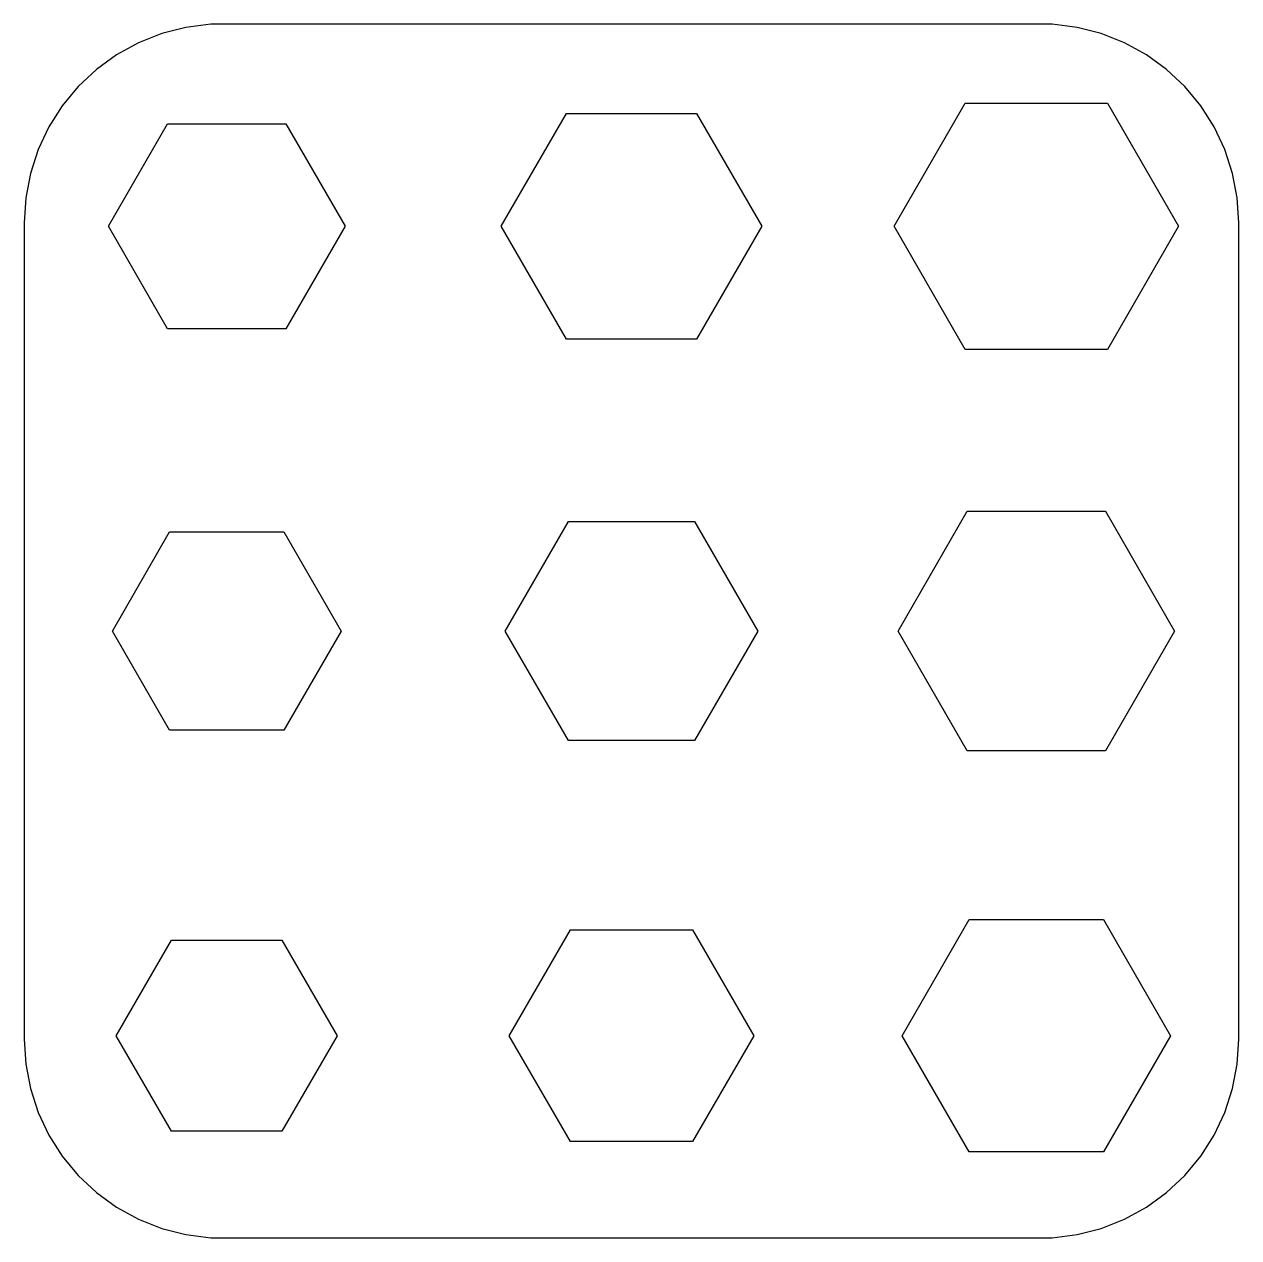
# Model space of a CAD drawing. Header units: metres. Extents: x -15.3 to 15.3, y -15.3 to 15.3.
import ezdxf

# ---------------------------------------------------------------- set-up
doc = ezdxf.new("R2010")
doc.units = ezdxf.units.M

msp = doc.modelspace()

# ---------------------------------------------------------------- linework, layer by layer
for p, q in [((-11.8053, 15.0155), (-12.3891, 14.7844)), ((-11.1971, 15.1717), (-11.8053, 15.0155)), ((-10.5742, 15.2504), (-11.1971, 15.1717)), ((10.5742, 15.2504), (-10.5742, 15.2504)), ((11.1971, 15.1717), (10.5742, 15.2504)), ((11.8053, 15.0155), (11.1971, 15.1717)), ((12.3891, 14.7844), (11.8053, 15.0155)), ((-12.3891, 14.7844), (-12.9394, 14.4819)), ((12.9394, 14.4819), (12.3891, 14.7844)), ((-12.9394, 14.4819), (-13.4474, 14.1128)), ((13.4474, 14.1128), (12.9394, 14.4819)), ((-13.4474, 14.1128), (-13.9051, 13.683)), ((13.9051, 13.683), (13.4474, 14.1128)), ((-13.9051, 13.683), (-14.3053, 13.1992)), ((14.3053, 13.1992), (13.9051, 13.683)), ((-14.3053, 13.1992), (-14.6418, 12.669)), ((6.60001, 10.1735), (8.38675, 13.2682)), ((8.38675, 13.2682), (11.9602, 13.2682)), ((11.9602, 13.2682), (13.747, 10.1735)), ((14.6418, 12.669), (14.3053, 13.1992)), ((-3.2735, 10.1735), (-1.63675, 13.0084)), ((-1.63675, 13.0084), (1.63675, 13.0084)), ((1.63675, 13.0084), (3.2735, 10.1735)), ((-14.6418, 12.669), (-14.9091, 12.1009)), ((-13.147, 10.1735), (-11.6602, 12.7486)), ((-11.6602, 12.7486), (-8.68675, 12.7486)), ((-8.68675, 12.7486), (-7.2, 10.1735)), ((14.9091, 12.1009), (14.6418, 12.669)), ((-14.9091, 12.1009), (-15.1032, 11.5037)), ((15.1032, 11.5037), (14.9091, 12.1009)), ((-15.1032, 11.5037), (-15.2208, 10.8869)), ((15.2208, 10.8869), (15.1032, 11.5037)), ((-15.2208, 10.8869), (-15.2602, 10.2602)), ((15.2602, 10.2602), (15.2208, 10.8869)), ((-15.2602, 10.2602), (-15.2602, -10.2602)), ((-11.6602, 7.59837), (-13.147, 10.1735)), ((-7.2, 10.1735), (-8.68675, 7.59837)), ((-1.63675, 7.33856), (-3.2735, 10.1735)), ((3.2735, 10.1735), (1.63675, 7.33856)), ((8.38675, 7.07877), (6.60001, 10.1735)), ((13.747, 10.1735), (11.9602, 7.07877)), ((15.2602, -10.2602), (15.2602, 10.2602)), ((-8.68675, 7.59837), (-11.6602, 7.59837)), ((1.63675, 7.33856), (-1.63675, 7.33856)), ((11.9602, 7.07877), (8.38675, 7.07877)), ((-3.17349, 0), (-1.58675, 2.74832)), ((-1.58675, 2.74832), (1.58675, 2.74832)), ((1.58675, 2.74832), (3.17349, 0)), ((6.7, 0), (8.43675, 3.00813)), ((8.43675, 3.00813), (11.9102, 3.00813)), ((11.9102, 3.00813), (13.647, 0)), ((-13.047, 0), (-11.6102, 2.48851)), ((-11.6102, 2.48851), (-8.73676, 2.48851)), ((-8.73676, 2.48851), (-7.3, 0)), ((-11.6102, -2.48851), (-13.047, 0)), ((-7.3, 0), (-8.73676, -2.48851)), ((-1.58675, -2.74832), (-3.17349, 0)), ((3.17349, 0), (1.58675, -2.74832)), ((8.43675, -3.00813), (6.7, 0)), ((13.647, 0), (11.9102, -3.00813)), ((-8.73676, -2.48851), (-11.6102, -2.48851)), ((1.58675, -2.74832), (-1.58675, -2.74832)), ((11.9102, -3.00813), (8.43675, -3.00813)), ((6.8, -10.1735), (8.48676, -7.25197)), ((8.48676, -7.25197), (11.8602, -7.25197)), ((11.8602, -7.25197), (13.547, -10.1735)), ((-3.07349, -10.1735), (-1.53674, -7.51176)), ((-1.53674, -7.51176), (1.53674, -7.51176)), ((1.53674, -7.51176), (3.07349, -10.1735)), ((-12.947, -10.1735), (-11.5602, -7.77158)), ((-11.5602, -7.77158), (-8.78674, -7.77158)), ((-8.78674, -7.77158), (-7.39999, -10.1735)), ((-15.2602, -10.2602), (-15.2208, -10.8869)), ((-11.5602, -12.5754), (-12.947, -10.1735)), ((-7.39999, -10.1735), (-8.78674, -12.5754)), ((-1.53674, -12.8352), (-3.07349, -10.1735)), ((3.07349, -10.1735), (1.53674, -12.8352)), ((8.48676, -13.095), (6.8, -10.1735)), ((13.547, -10.1735), (11.8602, -13.095)), ((15.2208, -10.8869), (15.2602, -10.2602)), ((-15.2208, -10.8869), (-15.1032, -11.5037)), ((15.1032, -11.5037), (15.2208, -10.8869)), ((-15.1032, -11.5037), (-14.9091, -12.1009)), ((14.9091, -12.1009), (15.1032, -11.5037)), ((-14.9091, -12.1009), (-14.6418, -12.669)), ((14.6418, -12.669), (14.9091, -12.1009)), ((-14.6418, -12.669), (-14.3053, -13.1992)), ((-8.78674, -12.5754), (-11.5602, -12.5754)), ((14.3053, -13.1992), (14.6418, -12.669)), ((1.53674, -12.8352), (-1.53674, -12.8352)), ((11.8602, -13.095), (8.48676, -13.095)), ((-14.3053, -13.1992), (-13.9051, -13.683)), ((13.9051, -13.683), (14.3053, -13.1992)), ((-13.9051, -13.683), (-13.4474, -14.1128)), ((13.4474, -14.1128), (13.9051, -13.683)), ((-13.4474, -14.1128), (-12.9394, -14.4819)), ((12.9394, -14.4819), (13.4474, -14.1128)), ((-12.9394, -14.4819), (-12.3891, -14.7844)), ((12.3891, -14.7844), (12.9394, -14.4819)), ((-12.3891, -14.7844), (-11.8053, -15.0155)), ((11.8053, -15.0155), (12.3891, -14.7844)), ((-11.8053, -15.0155), (-11.1971, -15.1717)), ((-11.1971, -15.1717), (-10.5742, -15.2504)), ((-10.5742, -15.2504), (10.5742, -15.2504)), ((10.5742, -15.2504), (11.1971, -15.1717)), ((11.1971, -15.1717), (11.8053, -15.0155))]:
    msp.add_line(p, q)

doc.saveas('drawing.dxf')
